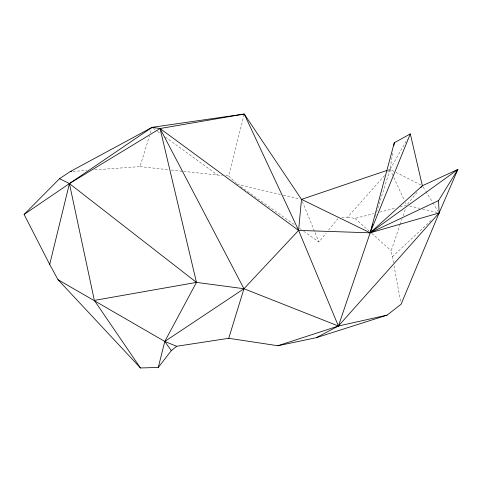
<?xml version="1.0" encoding="UTF-8"?>
<svg xmlns="http://www.w3.org/2000/svg" width="482" height="482" viewBox="0 0 482 482"><rect width="100%" height="100%" fill="white"/><g stroke="black" fill="none" stroke-linecap="round" stroke-linejoin="round"><path stroke-width="0.36" stroke-dasharray="2.41 1.81" d="M375.303 216.418L390.065 169.363L392.758 152.384M236.566 183.425L228.649 175.948L244.061 114.764M94.9 169.839L139.991 166.603L149.438 135.906M150.312 133.05L151.631 128.766M393.451 262.678L391.149 250.7L399.879 225.172M400.12 224.461L402.06 218.792M403.03 215.954L405.699 208.152M387.57 172.176L390.065 169.363L407.362 139.063M407.591 204.163L417.279 192.077M303.66 231.227L318.879 242.012L326.139 233.083M328.561 230.107L337.84 218.689M341.768 217.792L347.649 217.117L384.576 175.544M392.36 256.743L432.053 219.587M387.938 170.086L390.065 169.363L395.336 172.038M347.649 217.117L354.969 218.4L373.899 213.61M379.726 212.134L395.746 208.079M400.114 206.977L406.669 205.32L405.416 202.603M73.083 171.405L86.899 170.411M183.672 171.393L222.461 175.484M225.901 175.743L228.649 175.948M139.991 166.603L168.417 169.724M171.194 170.025L182.979 171.321M280.476 194.481L237.692 184.498L237.126 183.961M283.38 195.162L300.057 199.054M409.555 205.995L419.647 208.381M422.533 209.061L437.68 212.628M395.999 172.375L422.359 185.745M240.512 186.492L295.201 225.239M299.714 228.432L301.401 229.631M153.288 128.224L156.927 130.881M157.536 131.321L159.964 133.092M165.428 137.075L217.647 175.123M354.969 218.4L369.441 231.324M371.7 233.342L391.149 250.7M423.136 187.01L425.473 190.812M425.865 191.444L432.493 202.205M432.884 202.838L437.951 211.068M390.065 169.363L393.511 176.828M393.824 177.503L404.163 199.891M302.347 201.452L318.879 242.012M393.999 265.642L400.566 301.25"/><path stroke-width="0.72" d="M393.812 145.739L394.282 142.78L410.309 133.906L422.359 185.745L420.973 187.468M49.694 264.413L69.42 183.576L152.071 127.338L244.247 114.035L301.509 199.391L370.164 232.818L439.12 212.972L457.9 169.411L422.359 185.745L370.164 232.818L338.394 326.025L316.27 337.701L277.861 345.733L228.739 338.298L176.611 346.281L171.309 350.631L158.265 367.453L140.455 367.965L58.015 279.699L49.694 264.413L24.1 214.448L59.539 178.695L70.173 171.61L152.071 127.338L160.06 128.525L244.247 114.035L298.587 230.414L338.394 326.025L387.154 315.126L401.114 304.214L439.12 212.972L438.548 200.59L457.9 169.411L370.164 232.818L298.587 230.414L160.06 128.525L69.42 183.576L24.1 214.448M158.265 367.453L164.796 341.449L196.469 282.386L160.06 128.525L243.958 288.73L338.394 326.025L439.12 212.972L438.036 213.99M394.282 142.78L370.164 232.818L438.548 200.59M228.739 338.298L243.958 288.73L298.587 230.414L301.509 199.391L387.233 170.327M372.845 224.263L370.164 232.818L410.309 133.906M277.861 345.733L338.394 326.025M316.27 337.701L387.154 315.126M59.539 178.695L69.42 183.576L94.345 300.4L196.469 282.386L243.958 288.73L164.796 341.449L58.015 279.699M70.173 171.61L71.625 171.508M176.611 346.281L164.796 341.449L171.309 350.631M69.42 183.576L196.469 282.386M94.345 300.4L140.455 367.965"/></g></svg>
